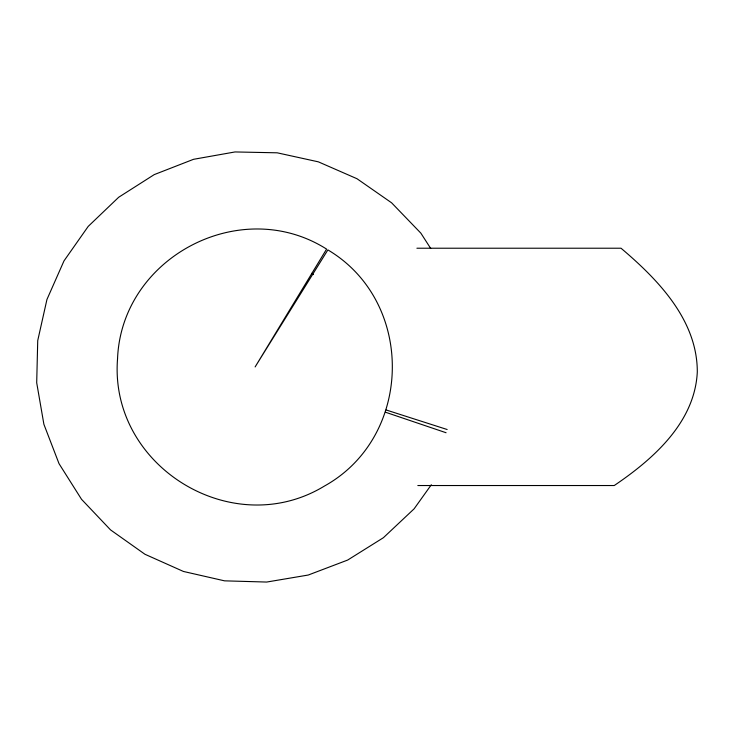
<?xml version="1.0" encoding="UTF-8"?>
<svg xmlns="http://www.w3.org/2000/svg" width="734" height="734" viewBox="0 0 734 734"><rect width="100%" height="100%" fill="white"/><g stroke="black" fill="none" stroke-linecap="round" stroke-linejoin="round"><path stroke-width="1.1" d="M431.344 484.715L414.123 508.818L383.414 537.701L347.668 560.06L308.252 575.034L266.681 582.053L224.54 580.842L183.436 571.456L144.947 554.262L110.54 529.893L81.529 499.304L59.023 463.649L43.893 424.298L36.7 382.753L37.728 340.613L46.948 299.472L63.986 260.909L88.208 226.402L118.679 197.262L154.241 174.609L193.519 159.315L235.036 151.947L277.186 152.81L318.363 161.847L356.999 178.729L391.607 202.813L420.866 233.164L430.73 248.496M416.903 248.22L621.019 248.22C658.049 279.562 697.392 320.116 697.3 371.964C694.85 422.49 653.242 459.126 614.239 485.532L417.829 485.532M386.121 409.967L447.144 429.509M385.387 412.187L446.079 432.739M311.519 273.351A111.036 111.036 0 0 1 313.409 274.589M117.532 358.944C109.164 466.374 232.43 542.077 324.465 486.036C413.38 436.592 415.334 301.885 327.878 249.899L255.111 366.936L326.593 249.101C240.669 194.62 121.404 257.285 117.532 358.944"/></g></svg>
